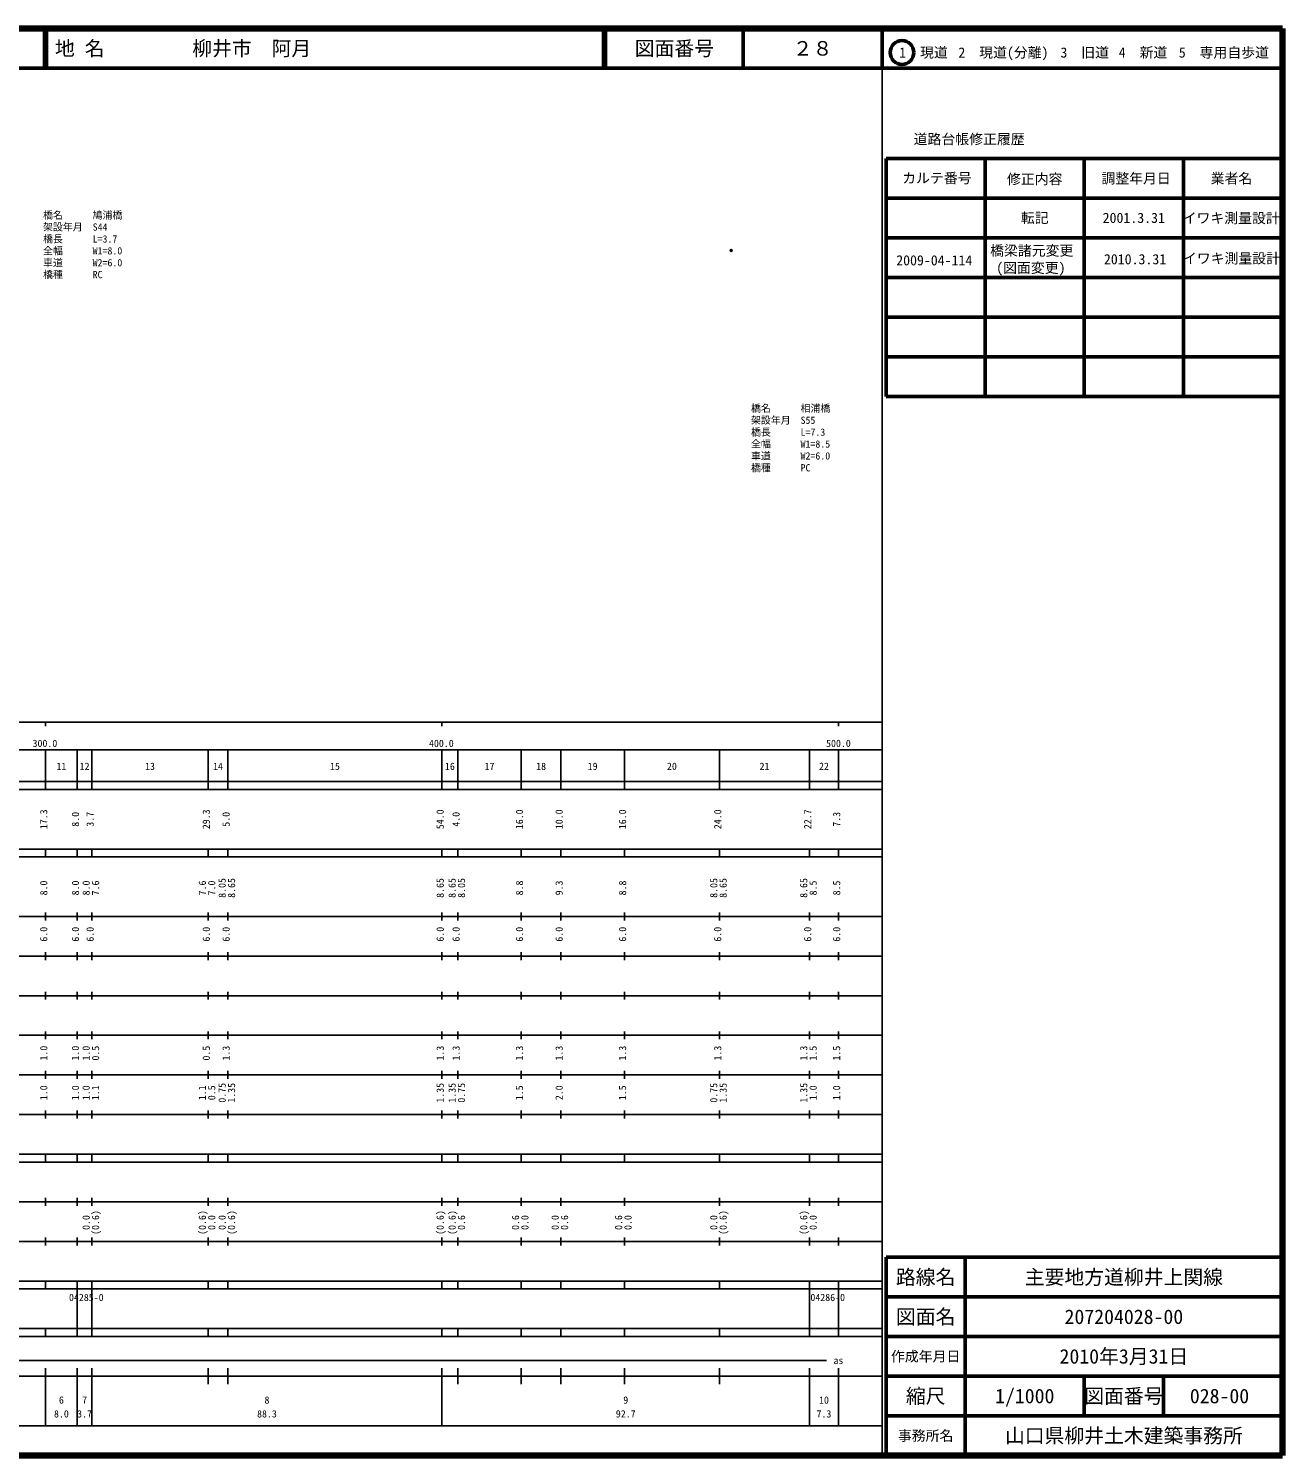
# Model space of a CAD drawing. Units: millimetres on the paper, with parts at other scales. Extents: x 40 to 680, y 20 to 380.
# Drawn here: x 363.7 to 680, y 20 to 380 of the extents above; entities that cross this region are included whole.
import ezdxf
from ezdxf.enums import TextEntityAlignment as Align

# ---------------------------------------------------------------- set-up
doc = ezdxf.new("R2010")
doc.units = ezdxf.units.MM
doc.header["$PDMODE"] = 32
doc.header["$PDSIZE"] = 0.5
for name, color, linetype in [('M-OTRS', 6, 'Continuous'), ('M-STR-HTXT', 7, 'Continuous'), ('M-TTL-TXT', 7, 'Continuous')]:
    doc.layers.add(name, color=color, linetype=linetype)
for name, color, linetype, lineweight in [('M-TTL', 2, 'Continuous', 140), ('M-TTL-BAND', 7, 'Continuous', 25), ('M-TTL-FRAM', 2, 'Continuous', 50), ('M-TTL-LINE', 7, 'Continuous', 50)]:
    doc.layers.add(name, color=color, linetype=linetype, lineweight=lineweight)
doc.styles.add('ＭＳ ゴシック', font='')
doc.styles.get('ＭＳ ゴシック').set_extended_font_data('MS Gothic')

msp = doc.modelspace()

# ---------------------------------------------------------------- linework, layer by layer
at = {"layer": 'M-OTRS'}
msp.add_point((540.97, 324.019), dxfattribs=at)
at = {"layer": 'M-TTL'}
for p, q in [((680, 380), (40, 380)), ((680, 20), (680, 380)), ((40, 20), (680, 20))]:
    msp.add_line(p, q, dxfattribs=at)
at = {"layer": 'M-TTL-BAND'}
for p, q in [((579, 20), (579, 370)), ((40, 205), (579, 205)), ((368, 205), (368, 204)), ((468, 205), (468, 204)), ((568, 205), (568, 204)), ((68, 198), (579, 198)), ((368, 188), (368, 198)), ((376, 188), (376, 198)), ((379.7, 188), (379.7, 198)), ((409, 188), (409, 198)), ((414, 188), (414, 198)), ((468, 188), (468, 198)), ((472, 188), (472, 198)), ((488, 188), (488, 198)), ((498, 188), (498, 198)), ((514, 188), (514, 198)), ((538, 188), (538, 198)), ((560.7, 188), (560.7, 198)), ((568, 188), (568, 198)), ((40, 190), (579, 190)), ((40, 188), (579, 188)), ((40, 173), (579, 173)), ((368, 171), (368, 173)), ((376, 171), (376, 173)), ((379.7, 171), (379.7, 173)), ((409, 171), (409, 173)), ((414, 171), (414, 173)), ((468, 171), (468, 173)), ((472, 171), (472, 173)), ((488, 171), (488, 173)), ((498, 171), (498, 173)), ((514, 171), (514, 173)), ((538, 171), (538, 173)), ((560.7, 171), (560.7, 173)), ((568, 171), (568, 173)), ((40, 171), (579, 171)), ((40, 156), (579, 156)), ((368, 155), (368, 157)), ((376, 155), (376, 157)), ((379.7, 155), (379.7, 157)), ((409, 155), (409, 157)), ((414, 155), (414, 157)), ((468, 155), (468, 157)), ((472, 155), (472, 157)), ((488, 155), (488, 157)), ((498, 155), (498, 157)), ((514, 155), (514, 157)), ((538, 155), (538, 157)), ((560.7, 155), (560.7, 157)), ((568, 155), (568, 157)), ((46, 146), (579, 146)), ((368, 145), (368, 147)), ((376, 145), (376, 147)), ((379.7, 145), (379.7, 147)), ((409, 145), (409, 147)), ((414, 145), (414, 147)), ((468, 145), (468, 147)), ((472, 145), (472, 147)), ((488, 145), (488, 147)), ((498, 145), (498, 147)), ((514, 145), (514, 147)), ((538, 145), (538, 147)), ((560.7, 145), (560.7, 147)), ((568, 145), (568, 147)), ((368, 135), (368, 137)), ((376, 135), (376, 137)), ((379.7, 135), (379.7, 137)), ((409, 135), (409, 137)), ((414, 135), (414, 137)), ((468, 135), (468, 137)), ((472, 135), (472, 137)), ((488, 135), (488, 137)), ((498, 135), (498, 137)), ((514, 135), (514, 137)), ((538, 135), (538, 137)), ((560.7, 135), (560.7, 137)), ((568, 135), (568, 137)), ((52, 136), (579, 136)), ((46, 126), (579, 126)), ((368, 125), (368, 127)), ((376, 125), (376, 127)), ((379.7, 125), (379.7, 127)), ((409, 125), (409, 127)), ((414, 125), (414, 127)), ((468, 125), (468, 127)), ((472, 125), (472, 127)), ((488, 125), (488, 127)), ((498, 125), (498, 127)), ((514, 125), (514, 127)), ((538, 125), (538, 127)), ((560.7, 125), (560.7, 127)), ((568, 125), (568, 127)), ((52, 116), (579, 116)), ((368, 115), (368, 117)), ((376, 115), (376, 117)), ((379.7, 115), (379.7, 117)), ((409, 115), (409, 117)), ((414, 115), (414, 117)), ((468, 115), (468, 117)), ((472, 115), (472, 117)), ((488, 115), (488, 117)), ((498, 115), (498, 117)), ((514, 115), (514, 117)), ((538, 115), (538, 117)), ((560.7, 115), (560.7, 117)), ((568, 115), (568, 117)), ((46, 106), (579, 106)), ((368, 105), (368, 107)), ((376, 105), (376, 107)), ((379.7, 105), (379.7, 107)), ((409, 105), (409, 107)), ((414, 105), (414, 107)), ((468, 105), (468, 107)), ((472, 105), (472, 107)), ((488, 105), (488, 107)), ((498, 105), (498, 107)), ((514, 105), (514, 107)), ((538, 105), (538, 107)), ((560.7, 105), (560.7, 107)), ((568, 105), (568, 107)), ((40, 96), (579, 96)), ((40, 94), (579, 94)), ((368, 94), (368, 96)), ((376, 94), (376, 96)), ((379.7, 94), (379.7, 96)), ((409, 94), (409, 96)), ((414, 94), (414, 96)), ((468, 94), (468, 96)), ((472, 94), (472, 96)), ((488, 94), (488, 96)), ((498, 94), (498, 96)), ((514, 94), (514, 96)), ((538, 94), (538, 96)), ((560.7, 94), (560.7, 96)), ((568, 94), (568, 96)), ((49, 84), (579, 84)), ((368, 83), (368, 85)), ((376, 83), (376, 85)), ((379.7, 83), (379.7, 85)), ((409, 83), (409, 85)), ((414, 83), (414, 85)), ((468, 83), (468, 85)), ((472, 83), (472, 85)), ((488, 83), (488, 85)), ((498, 83), (498, 85)), ((514, 83), (514, 85)), ((538, 83), (538, 85)), ((560.7, 83), (560.7, 85)), ((568, 83), (568, 85)), ((40, 74), (579, 74)), ((368, 73), (368, 75)), ((376, 73), (376, 75)), ((379.7, 73), (379.7, 75)), ((409, 73), (409, 75)), ((414, 73), (414, 75)), ((468, 73), (468, 75)), ((472, 73), (472, 75)), ((488, 73), (488, 75)), ((498, 73), (498, 75)), ((514, 73), (514, 75)), ((538, 73), (538, 75)), ((560.7, 73), (560.7, 75)), ((568, 73), (568, 75)), ((40, 64), (579, 64)), ((40, 62), (579, 62)), ((368, 62), (368, 64)), ((376, 62), (376, 64)), ((376, 52), (376, 62)), ((379.7, 62), (379.7, 64)), ((379.7, 52), (379.7, 62)), ((409, 62), (409, 64)), ((414, 62), (414, 64)), ((468, 62), (468, 64)), ((472, 62), (472, 64)), ((488, 62), (488, 64)), ((498, 62), (498, 64)), ((514, 62), (514, 64)), ((538, 62), (538, 64)), ((560.7, 62), (560.7, 64)), ((560.7, 52), (560.7, 62)), ((568, 62), (568, 64)), ((568, 52), (568, 62)), ((40, 52), (579, 52)), ((368, 50), (368, 52)), ((376, 50), (376, 52)), ((379.7, 50), (379.7, 52)), ((409, 50), (409, 52)), ((414, 50), (414, 52)), ((468, 50), (468, 52)), ((472, 50), (472, 52)), ((488, 50), (488, 52)), ((498, 50), (498, 52)), ((514, 50), (514, 52)), ((538, 50), (538, 52)), ((560.7, 50), (560.7, 52)), ((568, 50), (568, 52)), ((40, 50), (579, 50)), ((71, 44), (565, 44)), ((40, 40), (579, 40)), ((368, 27.5), (368, 42)), ((376, 27.5), (376, 42)), ((379.7, 27.5), (379.7, 42)), ((409, 38), (409, 42)), ((414, 38), (414, 42)), ((468, 27.5), (468, 42)), ((472, 38), (472, 42)), ((488, 38), (488, 42)), ((498, 38), (498, 42)), ((514, 38), (514, 42)), ((538, 38), (538, 42)), ((560.7, 27.5), (560.7, 42)), ((568, 27.5), (568, 42)), ((68, 27.5), (579, 27.5))]:
    msp.add_line(p, q, dxfattribs=at)
at = {"layer": 'M-TTL-FRAM'}
for p, q in [((580, 347.197), (580, 287.197)), ((580, 347.197), (680, 347.197)), ((580, 287.197), (680, 287.197)), ((680, 70), (580, 70)), ((580, 70), (580, 20))]:
    msp.add_line(p, q, dxfattribs=at)
at = {"layer": 'M-TTL-LINE'}
for p, q in [((367.75, 380), (367.75, 370)), ((368.25, 380), (368.25, 370)), ((508.747, 380), (508.747, 370)), ((509.247, 380), (509.247, 370)), ((543.997, 380), (543.997, 370)), ((579, 380), (579, 370)), ((40, 370), (680, 370)), ((605, 347.197), (605, 287.197)), ((630, 347.197), (630, 287.197)), ((655, 347.197), (655, 287.197)), ((580, 337.197), (680, 337.197)), ((580, 327.197), (680, 327.197)), ((580, 317.197), (680, 317.197)), ((580, 307.197), (680, 307.197)), ((580, 297.197), (680, 297.197)), ((600, 70), (600, 20)), ((680, 60), (580, 60)), ((680, 50), (580, 50)), ((680, 40), (580, 40)), ((630, 40), (630, 30)), ((650, 40), (650, 30)), ((680, 30), (580, 30))]:
    msp.add_line(p, q, dxfattribs=at)
msp.add_circle((584.031, 373.958), 3, dxfattribs=at)

# ---------------------------------------------------------------- texts
at = {"layer": 'M-STR-HTXT', "style": 'ＭＳ ゴシック'}
for s, p in [('橋名\u3000\u3000\u3000鳩浦橋', (367.374, 331.456)), ('橋長\u3000\u3000\u3000L=3.7', (367.374, 325.456)), ('架設年月\u3000S44', (367.374, 328.456)), ('全幅\u3000\u3000\u3000W1=8.0', (367.374, 322.456)), ('車道\u3000\u3000\u3000W2=6.0', (367.374, 319.456)), ('橋種\u3000\u3000\u3000RC', (367.374, 316.456)), ('橋名\u3000\u3000\u3000相浦橋', (545.942, 282.717)), ('架設年月\u3000S55', (545.942, 279.717)), ('橋長\u3000\u3000\u3000L=7.3', (545.942, 276.717)), ('全幅\u3000\u3000\u3000W1=8.5', (545.942, 273.717)), ('橋種\u3000\u3000\u3000PC', (545.942, 267.717)), ('車道\u3000\u3000\u3000W2=6.0', (545.942, 270.717))]:
    msp.add_text(s, height=1.833, dxfattribs=at).set_placement(p, align=Align.BOTTOM_LEFT)
at = {"layer": 'M-TTL-BAND', "style": 'ＭＳ ゴシック'}
for s, p in [('300.0', (367.844, 198.195)), ('400.0', (467.844, 198.195)), ('500.0', (568, 198.195)), ('11', (372, 192.405)), ('12', (377.85, 192.405)), ('13', (394.35, 192.405)), ('14', (411.5, 192.405)), ('15', (441, 192.405)), ('16', (470, 192.405)), ('17', (480, 192.405)), ('18', (493, 192.405)), ('19', (506, 192.405)), ('20', (526, 192.405)), ('21', (549.35, 192.405)), ('22', (564.35, 192.405)), ('as', (568, 42.5)), ('6', (372, 32.523)), ('7', (377.85, 32.523)), ('8', (423.85, 32.523)), ('9', (514.35, 32.523)), ('10', (564.35, 32.523)), ('8.0', (372, 29.033)), ('3.7', (377.85, 29.033)), ('88.3', (423.85, 29.033)), ('92.7', (514.35, 29.033)), ('7.3', (564.35, 29.033))]:
    msp.add_text(s, height=1.833, dxfattribs=at).set_placement(p, align=Align.BOTTOM_CENTER)
for s, p in [('17.3', (369, 180.5)), ('8.0', (377, 180.5)), ('3.7', (380.7, 180.5)), ('29.3', (410, 180.5)), ('5.0', (415, 180.5)), ('54.0', (469, 180.5)), ('4.0', (473, 180.5)), ('16.0', (489, 180.5)), ('10.0', (499, 180.5)), ('16.0', (515, 180.5)), ('24.0', (539, 180.5)), ('22.7', (561.7, 180.5)), ('7.3', (569, 180.5)), ('8.0', (369, 163.174)), ('8.0', (377, 163.174)), ('8.0', (379.7, 163.174)), ('7.6', (382.07, 163.174)), ('7.6', (409, 163.174)), ('7.0', (411.37, 163.174)), ('8.05', (414, 163.174)), ('8.65', (416.37, 163.174)), ('8.65', (469, 163.174)), ('8.65', (472, 163.174)), ('8.05', (474.37, 163.174)), ('8.8', (489, 163.174)), ('9.3', (499, 163.174)), ('8.8', (515, 163.174)), ('8.05', (538, 163.174)), ('8.65', (540.37, 163.174)), ('8.65', (560.7, 163.174)), ('8.5', (563.07, 163.174)), ('8.5', (569, 163.174)), ('6.0', (369, 151.5)), ('6.0', (377, 151.5)), ('6.0', (380.7, 151.5)), ('6.0', (410, 151.5)), ('6.0', (415, 151.5)), ('6.0', (469, 151.5)), ('6.0', (473, 151.5)), ('6.0', (489, 151.5)), ('6.0', (499, 151.5)), ('6.0', (515, 151.5)), ('6.0', (539, 151.5)), ('6.0', (561.7, 151.5)), ('6.0', (569, 151.5)), ('1.0', (369, 121.5)), ('1.0', (377, 121.5)), ('1.0', (379.7, 121.5)), ('0.5', (382.07, 121.5)), ('0.5', (410, 121.5)), ('1.3', (415, 121.5)), ('1.3', (469, 121.5)), ('1.3', (473, 121.5)), ('1.3', (489, 121.5)), ('1.3', (499, 121.5)), ('1.3', (515, 121.5)), ('1.3', (539, 121.5)), ('1.3', (560.7, 121.5)), ('1.5', (563.07, 121.5)), ('1.5', (569, 121.5)), ('1.0', (369, 111.5)), ('1.0', (377, 111.5)), ('1.0', (379.7, 111.5)), ('1.1', (382.07, 111.5)), ('1.1', (409, 111.5)), ('0.5', (411.37, 111.5)), ('0.75', (414, 111.5)), ('1.35', (416.37, 111.5)), ('1.35', (469, 111.5)), ('1.35', (472, 111.5)), ('0.75', (474.37, 111.5)), ('1.5', (489, 111.5)), ('2.0', (499, 111.5)), ('1.5', (515, 111.5)), ('0.75', (538, 111.5)), ('1.35', (540.37, 111.5)), ('1.35', (560.7, 111.5)), ('1.0', (563.07, 111.5)), ('1.0', (569, 111.5)), ('0.0', (379.7, 78.764)), ('(0.6)', (382.07, 78.764)), ('(0.6)', (409, 78.764)), ('0.0', (411.37, 78.764)), ('0.0', (414, 78.764)), ('(0.6)', (416.37, 78.764)), ('(0.6)', (469, 78.764)), ('(0.6)', (472, 78.764)), ('0.6', (474.37, 78.764)), ('0.6', (488, 78.764)), ('0.0', (490.37, 78.764)), ('0.0', (498, 78.764)), ('0.6', (500.37, 78.764)), ('0.6', (514, 78.764)), ('0.0', (516.37, 78.764)), ('0.0', (538, 78.764)), ('(0.6)', (540.37, 78.764)), ('(0.6)', (560.7, 78.764)), ('0.0', (563.07, 78.764))]:
    msp.add_text(s, height=1.833, rotation=90, dxfattribs=at).set_placement(p, align=Align.BOTTOM_CENTER)
for s, p in [('04285-0', (373.91, 58.405)), ('04286-0', (560.934, 58.405))]:
    msp.add_text(s, height=1.833, dxfattribs=at).set_placement(p, align=Align.BOTTOM_LEFT)
at = {"layer": 'M-TTL-TXT', "style": 'ＭＳ ゴシック'}
for s, p in [('地 名', (370.38, 375)), ('柳井市\u3000阿月', (405.024, 375))]:
    msp.add_text(s, height=3.666, dxfattribs=at).set_placement(p, align=Align.MIDDLE_LEFT)
for s, height, p in [('図面番号', 3.666, (526.622, 375)), ('２８', 3.666, (561.497, 375)), ('1\u3000現道', 2.566, (589.448, 373.958)), ('2\u3000現道(分離)', 2.566, (609.619, 373.958)), ('3\u3000旧道', 2.566, (630.121, 373.958)), ('4\u3000新道', 2.566, (644.824, 373.958)), ('5\u3000専用自歩道', 2.566, (665.228, 373.958)), ('道路台帳修正履歴', 2.566, (600.968, 352.113)), ('カルテ番号', 2.566, (592.839, 342.277)), ('修正内容', 2.566, (617.509, 342.023)), ('調整年月日', 2.566, (643.089, 342.197)), ('業者名', 2.566, (667.134, 342.197)), ('転記', 2.566, (617.5, 332.245)), ('2001.3.31', 2.566, (642.5, 332.245)), ('イワキ測量設計', 2.566, (667.077, 332.189)), ('橋梁諸元変更', 2.566, (616.762, 323.975)), ('2009-04-114', 2.566, (592.174, 321.527)), ('(図面変更)', 2.566, (616.545, 319.632)), ('2010.3.31', 2.566, (642.821, 321.803)), ('イワキ測量設計', 2.566, (667.142, 322.02)), ('路線名', 3.666, (590, 65)), ('路線名', 3.666, (590, 65)), ('主要地方道柳井上関線', 3.666, (640, 65)), ('図面名', 3.666, (590, 55)), ('図面名', 3.666, (590, 55)), ('207204028-00', 3.666, (640, 55)), ('2010年3月31日', 3.666, (640, 45)), ('作成年月日', 2.566, (590, 45)), ('作成年月日', 2.566, (590, 45)), ('縮尺', 3.666, (590, 35)), ('縮尺', 3.666, (590, 35)), ('1/1000', 3.666, (615, 35)), ('図面番号', 3.666, (640, 35)), ('図面番号', 3.666, (640, 35)), ('028-00', 3.666, (664.125, 35)), ('事務所名', 2.566, (590, 25)), ('事務所名', 2.566, (590, 25)), ('山口県柳井土木建築事務所', 3.666, (640, 25))]:
    msp.add_text(s, height=height, dxfattribs=at).set_placement(p, align=Align.MIDDLE_CENTER)

doc.saveas('drawing.dxf')
